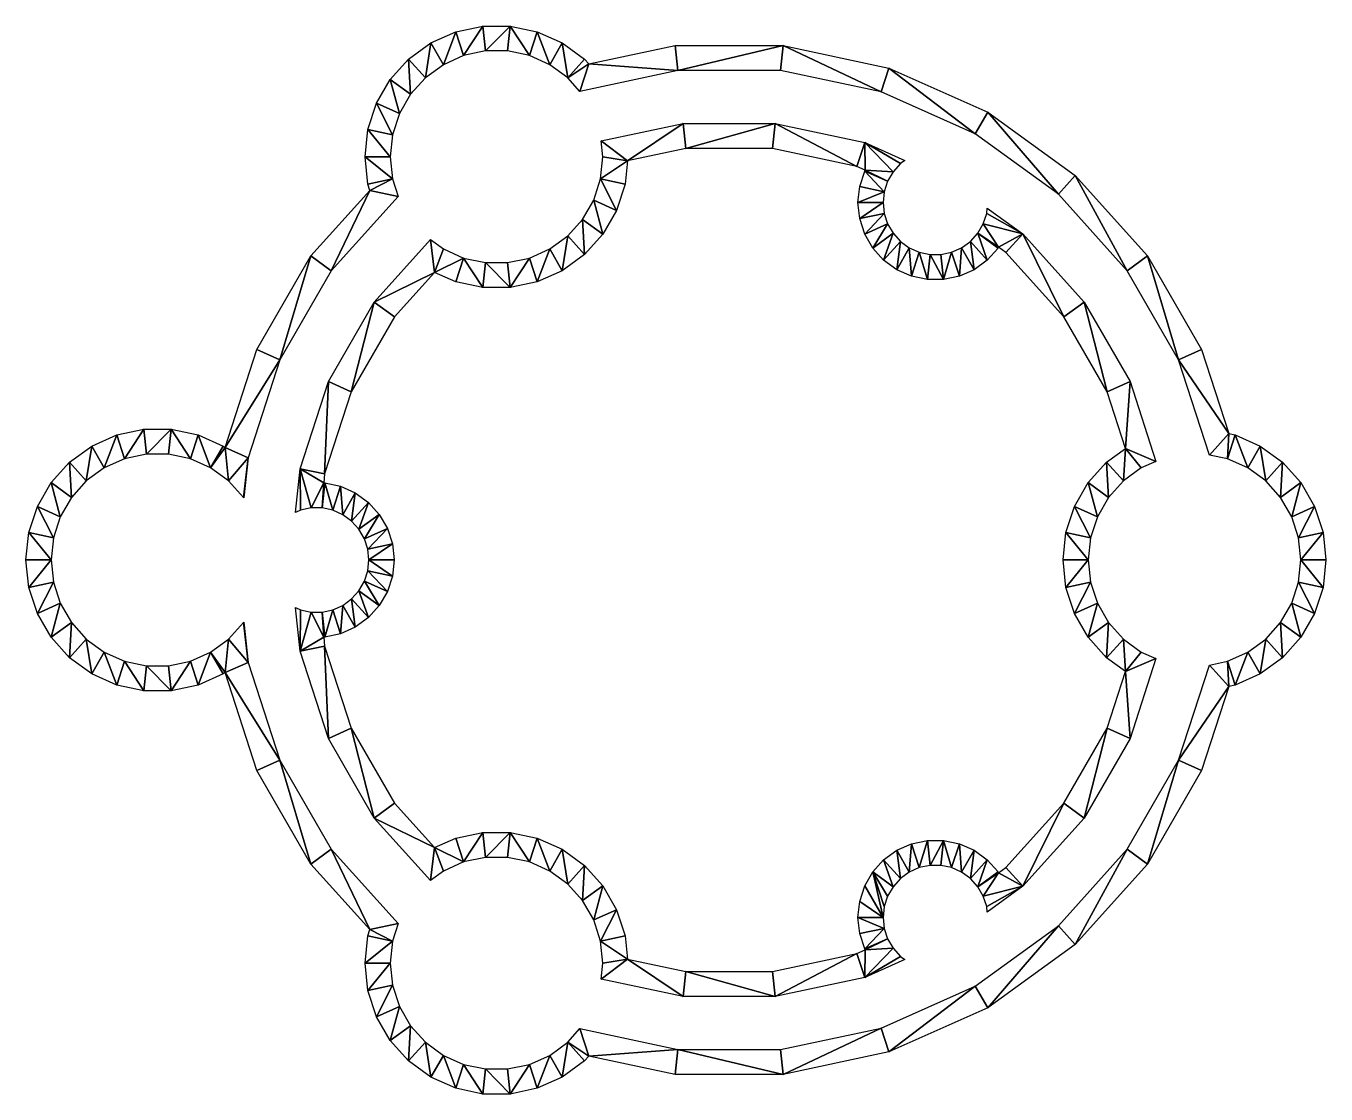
# Model space of a CAD drawing. Extents: x -169 to 141, y -125 to 130.
import ezdxf

# ---------------------------------------------------------------- set-up
doc = ezdxf.new("R2010")
doc.units = 0

msp = doc.modelspace()

# ---------------------------------------------------------------- meshes
mesh = msp.add_polyface()
corners = [(-39.69, 118.01, 4.41), (-34.63, 121.32, 4.41), (-36.76, 114.76, 4.41), (-35.67, 122.47, 4.41), (-40.98, 126.33, 4.41), (-43.98, 121.13, 4.41), (-46.98, 129, 4.41), (-48.83, 123.29, 4.41), (-53.4, 130.36, 4.41), (-54.03, 124.4, 4.41), (-59.34, 124.4, 4.41), (-59.97, 130.36, 4.41), (-64.53, 123.29, 4.41), (-66.39, 129, 4.41), (-69.38, 121.13, 4.41), (-72.38, 126.33, 4.41), (-73.68, 118.01, 4.41), (-77.69, 122.47, 4.41), (-77.23, 114.07, 4.41), (-82.09, 117.59, 4.41), (-79.89, 109.47, 4.41), (-85.37, 111.91, 4.41), (-81.53, 104.42, 4.41), (-87.4, 105.66, 4.41), (-82.08, 99.14, 4.41), (-88.08, 99.14, 4.41), (-81.53, 93.85, 4.41), (-87.4, 92.61, 4.41), (-86.92, 91.13, 4.41), (-80.18, 89.7, 4.41), (-36.13, 84.21, 4.41), (-31.28, 80.68, 4.41), (-35.67, 75.8, 4.41), (-39.69, 80.26, 4.41), (-40.98, 71.94, 4.41), (-43.98, 77.14, 4.41), (-46.98, 69.27, 4.41), (-48.83, 74.98, 4.41), (-53.4, 67.91, 4.41), (-54.03, 73.88, 4.41), (-59.34, 73.88, 4.41), (-59.97, 67.91, 4.41), (-64.53, 74.98, 4.41), (-66.39, 69.27, 4.41), (-71.5, 71.55, 4.41), (-69.38, 77.14, 4.41), (-72.47, 79.38, 4.41), (-85.89, 64.48, 4.41), (-81.03, 60.96, 4.41), (-91.36, 43.07, 4.41), (-81.15, 2.9, 4.41), (-87.15, 2.9, 4.41), (-81.55, 6.75, 4.41), (-87.42, 5.5, 4.41), (-82.75, 10.42, 4.41), (-88.23, 7.98, 4.41), (-84.68, 13.77, 4.41)]
mesh.append_faces([[corners[k] for k in face] for face in [(0, 1, 2), (1, 0, 3), (0, 4, 3), (5, 4, 0), (5, 6, 4), (7, 6, 5), (7, 8, 6), (9, 8, 7), (10, 8, 9), (10, 11, 8), (12, 11, 10), (12, 13, 11), (14, 13, 12), (14, 15, 13), (16, 15, 14), (17, 16, 18), (16, 17, 15), (19, 18, 20), (21, 20, 22), (18, 19, 17), (23, 22, 24), (20, 21, 19), (25, 24, 26), (27, 26, 28), (29, 28, 26), (26, 27, 25), (22, 23, 21), (24, 25, 23), (30, 31, 32), (32, 33, 30), (34, 33, 32), (34, 35, 33), (36, 35, 34), (36, 37, 35), (38, 37, 36), (38, 39, 37), (38, 40, 39), (41, 40, 38), (41, 42, 40), (43, 42, 41), (44, 42, 43), (42, 44, 45), (44, 46, 45), (47, 44, 48), (44, 47, 46), (49, 47, 48), (50, 51, 52), (53, 52, 51), (52, 53, 54), (54, 55, 56)]])
mesh = msp.add_polyface()
corners = [(57.62, 104.63, 4.41), (37.04, 120.33, 4.41), (60.62, 109.83, 4.41), (35.18, 114.62, 4.41), (11.79, 125.7, 4.41), (11.16, 119.73, 4.41), (-13.4, 119.73, 4.41), (-14.03, 125.7, 4.41), (-34.63, 121.32, 4.41), (-36.76, 114.76, 4.41), (53.86, 70.63, 4.41), (52, 76.34, 4.41), (54.39, 77.4, 4.41), (50.08, 69.83, 4.41), (49.45, 75.79, 4.41), (46.84, 75.79, 4.41), (46.21, 69.83, 4.41), (44.28, 76.34, 4.41), (42.42, 70.63, 4.41), (41.89, 77.4, 4.41), (38.89, 72.2, 4.41), (39.78, 78.93, 4.41), (35.76, 74.48, 4.41), (38.03, 80.88, 4.41), (33.17, 77.35, 4.41), (36.72, 83.14, 4.41), (31.24, 80.7, 4.41), (35.91, 85.63, 4.41), (30.05, 84.38, 4.41), (35.64, 88.22, 4.41), (31.24, 95.75, 4.41), (36.72, 93.31, 4.41), (35.91, 90.82, 4.41), (31.37, 95.97, 4.41), (38.03, 95.57, 4.41), (31.26, 102.55, 4.41), (39.78, 97.51, 4.41), (40.83, 98.28, 4.41), (29.4, 96.84, 4.41), (9.83, 107.1, 4.41), (9.2, 101.13, 4.41), (-11.45, 101.13, 4.41), (-12.07, 107.1, 4.41), (-25.38, 98.17, 4.41), (-31.84, 93.85, 4.41), (-25.97, 92.61, 4.41), (-28, 86.36, 4.41), (-33.48, 88.8, 4.41), (-31.28, 80.68, 4.41), (-31.68, 102.93, 4.41), (-31.28, 99.14, 4.41), (-36.13, 84.21, 4.41), (29.64, 88.22, 4.41), (30.05, 92.07, 4.41)]
mesh.append_faces([[corners[k] for k in face] for face in [(0, 1, 2), (3, 1, 0), (3, 4, 1), (5, 4, 3), (6, 4, 5), (6, 7, 4), (6, 8, 7), (9, 8, 6), (10, 11, 12), (13, 11, 10), (13, 14, 11), (13, 15, 14), (16, 15, 13), (16, 17, 15), (18, 17, 16), (18, 19, 17), (20, 19, 18), (19, 20, 21), (22, 21, 20), (21, 22, 23), (24, 23, 22), (23, 24, 25), (26, 25, 24), (25, 26, 27), (28, 27, 26), (27, 28, 29), (30, 31, 32), (33, 34, 31), (35, 34, 33), (34, 35, 36), (36, 35, 37), (38, 35, 33), (38, 39, 35), (40, 39, 38), (41, 39, 40), (41, 42, 39), (43, 42, 41), (44, 45, 46), (47, 46, 48), (44, 46, 47), (49, 43, 50), (43, 49, 42), (43, 44, 50), (45, 44, 43), (48, 51, 47), (52, 29, 28), (29, 52, 32), (30, 32, 53), (31, 30, 33), (32, 52, 53)]])
mesh = msp.add_polyface()
corners = [(141.4, 2.9, 4.41), (135.4, 2.9, 4.41), (140.72, 9.43, 4.41), (134.85, 8.18, 4.41), (138.69, 15.67, 4.41), (133.21, 13.23, 4.41), (135.41, 21.36, 4.41), (130.55, 17.83, 4.41), (131.02, 26.23, 4.41), (127, 21.77, 4.41), (125.7, 30.09, 4.41), (122.7, 24.9, 4.41), (119.71, 32.76, 4.41), (117.85, 27.06, 4.41), (118.19, 33.08, 4.41), (113.58, 27.96, 4.41), (106.2, 50.68, 4.41), (111.68, 53.12, 4.41), (98.77, 75.48, 4.41), (93.92, 71.95, 4.41), (81.5, 94.66, 4.41), (77.49, 90.2, 4.41), (60.62, 109.83, 4.41), (57.62, 104.63, 4.41), (93.52, 29.52, 4.41), (100.79, 26.45, 4.41), (97.3, 24.9, 4.41), (94.6, 45.51, 4.41), (93.01, 21.77, 4.41), (88.99, 26.23, 4.41), (89.46, 17.83, 4.41), (84.6, 21.36, 4.41), (86.8, 13.23, 4.41), (81.32, 15.67, 4.41), (85.16, 8.18, 4.41), (79.29, 9.43, 4.41), (84.6, 2.9, 4.41), (78.6, 2.9, 4.41), (89.11, 43.07, 4.41), (83.64, 64.48, 4.41), (78.79, 60.96, 4.41), (68.99, 80.76, 4.41), (64.97, 76.3, 4.41), (63.23, 77.57, 4.41), (58.25, 80.88, 4.41), (63.11, 77.35, 4.41), (60.52, 74.48, 4.41), (59.56, 83.14, 4.41), (60.37, 85.63, 4.41), (60.51, 86.92, 4.41), (56.51, 78.93, 4.41), (57.39, 72.2, 4.41), (54.39, 77.4, 4.41), (53.86, 70.63, 4.41)]
mesh.append_faces([[corners[k] for k in face] for face in [(0, 1, 2), (3, 2, 1), (2, 3, 4), (5, 4, 3), (4, 5, 6), (7, 6, 5), (6, 7, 8), (9, 8, 7), (9, 10, 8), (11, 10, 9), (11, 12, 10), (13, 12, 11), (12, 13, 14), (15, 14, 13), (16, 14, 15), (14, 16, 17), (16, 18, 17), (19, 18, 16), (19, 20, 18), (21, 20, 19), (21, 22, 20), (23, 22, 21), (24, 25, 26), (25, 24, 27), (28, 24, 26), (29, 28, 30), (28, 29, 24), (31, 30, 32), (33, 32, 34), (30, 31, 29), (35, 34, 36), (32, 33, 31), (34, 35, 33), (36, 37, 35), (38, 27, 24), (38, 39, 27), (40, 39, 38), (40, 41, 39), (42, 41, 40), (43, 41, 42), (44, 45, 46), (47, 41, 43), (45, 44, 43), (41, 48, 49), (41, 47, 48), (43, 44, 47), (50, 46, 51), (46, 50, 44), (51, 52, 50), (53, 52, 51)]])
mesh = msp.add_polyface()
corners = [(-96.16, 71.95, 4.41), (-86.92, 91.13, 4.41), (-80.18, 89.7, 4.41), (-101.01, 75.48, 4.41), (-108.44, 50.68, 4.41), (-113.92, 53.12, 4.41), (-121.51, 29.77, 4.41), (-116.03, 27.32, 4.41), (-117.1, 17.83, 4.41), (-117.04, 17.73, 4.41), (-120.65, 21.77, 4.41), (-124.95, 24.9, 4.41), (-121.95, 30.09, 4.41), (-127.94, 32.76, 4.41), (-129.8, 27.06, 4.41), (-134.36, 34.13, 4.41), (-134.99, 28.16, 4.41), (-140.3, 28.16, 4.41), (-140.93, 34.13, 4.41), (-145.49, 27.06, 4.41), (-147.35, 32.76, 4.41), (-150.35, 24.9, 4.41), (-153.35, 30.09, 4.41), (-154.64, 21.77, 4.41), (-158.66, 26.23, 4.41), (-158.19, 17.83, 4.41), (-163.05, 21.36, 4.41), (-160.85, 13.23, 4.41), (-166.33, 15.67, 4.41), (-162.49, 8.18, 4.41), (-168.36, 9.43, 4.41), (-163.05, 2.9, 4.41), (-169.05, 2.9, 4.41), (-91.36, 43.07, 4.41), (-96.84, 45.51, 4.41), (-85.89, 64.48, 4.41), (-97.74, 23.44, 4.41), (-103.61, 24.68, 4.41), (-97.96, 21.3, 4.41), (-100.95, 15.33, 4.41), (-98.34, 15.33, 4.41), (-103.51, 14.79, 4.41), (-104.7, 14.26, 4.41), (-88.23, 7.98, 4.41), (-82.75, 10.42, 4.41), (-87.42, 5.5, 4.41), (-89.53, 10.25, 4.41), (-84.68, 13.77, 4.41), (-87.27, 16.65, 4.41), (-91.28, 12.19, 4.41), (-90.4, 18.92, 4.41), (-93.4, 13.72, 4.41), (-93.93, 20.49, 4.41), (-95.78, 14.79, 4.41), (-97.71, 21.3, 4.41)]
mesh.append_faces([[corners[k] for k in face] for face in [(0, 1, 2), (0, 3, 1), (4, 3, 0), (4, 5, 3), (6, 4, 7), (8, 7, 9), (10, 7, 8), (7, 10, 6), (4, 6, 5), (11, 6, 10), (6, 11, 12), (11, 13, 12), (14, 13, 11), (14, 15, 13), (16, 15, 14), (17, 15, 16), (17, 18, 15), (19, 18, 17), (19, 20, 18), (21, 20, 19), (21, 22, 20), (23, 22, 21), (24, 23, 25), (23, 24, 22), (26, 25, 27), (28, 27, 29), (25, 26, 24), (30, 29, 31), (27, 28, 26), (29, 30, 28), (31, 32, 30), (33, 34, 35), (36, 34, 33), (37, 36, 38), (39, 38, 40), (38, 39, 37), (37, 39, 41), (36, 37, 34), (37, 41, 42), (43, 44, 45), (46, 47, 43), (47, 46, 48), (49, 48, 46), (48, 49, 50), (51, 50, 49), (51, 52, 50), (53, 52, 51), (53, 54, 52), (40, 54, 53), (54, 40, 38)]])
mesh = msp.add_polyface()
corners = [(-86.92, -85.33, 4.41), (-96.16, -66.15, 4.41), (-80.18, -83.9, 4.41), (-101.01, -69.68, 4.41), (-108.44, -44.88, 4.41), (-113.92, -47.32, 4.41), (-121.51, -23.98, 4.41), (-116.03, -21.53, 4.41), (-117.1, -12.03, 4.41), (-117.04, -11.93, 4.41), (-120.65, -15.98, 4.41), (-124.95, -19.1, 4.41), (-121.95, -24.29, 4.41), (-127.94, -26.96, 4.41), (-129.8, -21.26, 4.41), (-134.36, -28.33, 4.41), (-134.99, -22.36, 4.41), (-140.3, -22.36, 4.41), (-140.93, -28.33, 4.41), (-145.49, -21.26, 4.41), (-147.35, -26.96, 4.41), (-150.35, -19.1, 4.41), (-153.35, -24.29, 4.41), (-154.64, -15.98, 4.41), (-158.66, -20.44, 4.41), (-158.19, -12.03, 4.41), (-163.05, -15.56, 4.41), (-160.85, -7.43, 4.41), (-166.33, -9.87, 4.41), (-162.49, -2.38, 4.41), (-168.36, -3.63, 4.41), (-163.05, 2.9, 4.41), (-169.05, 2.9, 4.41), (-96.84, -39.72, 4.41), (-91.36, -37.28, 4.41), (-85.89, -58.69, 4.41), (-97.74, -17.64, 4.41), (-103.61, -18.89, 4.41), (-97.96, -15.5, 4.41), (-100.95, -9.53, 4.41), (-98.34, -9.53, 4.41), (-103.51, -8.99, 4.41), (-104.7, -8.46, 4.41), (-89.53, -4.45, 4.41), (-84.68, -7.98, 4.41), (-87.27, -10.85, 4.41), (-82.75, -4.63, 4.41), (-88.23, -2.19, 4.41), (-87.42, 0.3, 4.41), (-91.28, -6.39, 4.41), (-90.4, -13.12, 4.41), (-93.4, -7.93, 4.41), (-93.93, -14.7, 4.41), (-95.78, -8.99, 4.41), (-97.71, -15.5, 4.41)]
mesh.append_faces([[corners[k] for k in face] for face in [(0, 1, 2), (3, 1, 0), (3, 4, 1), (5, 4, 3), (6, 4, 5), (4, 6, 7), (7, 8, 9), (10, 7, 6), (7, 10, 8), (11, 6, 12), (6, 11, 10), (13, 11, 12), (13, 14, 11), (15, 14, 13), (15, 16, 14), (15, 17, 16), (18, 17, 15), (18, 19, 17), (20, 19, 18), (20, 21, 19), (22, 21, 20), (22, 23, 21), (24, 23, 22), (23, 24, 25), (26, 25, 24), (25, 26, 27), (27, 28, 29), (28, 27, 26), (30, 29, 28), (29, 30, 31), (32, 31, 30), (33, 34, 35), (33, 36, 34), (37, 36, 33), (36, 37, 38), (39, 38, 37), (38, 39, 40), (39, 37, 41), (41, 37, 42), (43, 44, 45), (46, 47, 48), (44, 43, 47), (49, 45, 50), (45, 49, 43), (50, 51, 49), (52, 51, 50), (52, 53, 51), (54, 53, 52), (40, 54, 38), (54, 40, 53)]])
mesh = msp.add_polyface()
corners = [(-39.69, -112.21, 4.41), (-34.63, -115.52, 4.41), (-35.67, -116.67, 4.41), (-36.76, -108.97, 4.41), (-40.98, -120.53, 4.41), (-43.98, -115.34, 4.41), (-46.98, -123.2, 4.41), (-48.83, -117.5, 4.41), (-53.4, -124.57, 4.41), (-54.03, -118.6, 4.41), (-59.34, -118.6, 4.41), (-59.97, -124.57, 4.41), (-64.53, -117.5, 4.41), (-66.39, -123.2, 4.41), (-69.38, -115.34, 4.41), (-72.38, -120.53, 4.41), (-73.68, -112.21, 4.41), (-77.69, -116.67, 4.41), (-77.23, -108.27, 4.41), (-82.09, -111.8, 4.41), (-79.89, -103.67, 4.41), (-85.37, -106.11, 4.41), (-81.53, -98.62, 4.41), (-87.4, -99.87, 4.41), (-82.08, -93.34, 4.41), (-88.08, -93.34, 4.41), (-86.92, -85.33, 4.41), (-80.18, -83.9, 4.41), (-81.53, -88.06, 4.41), (-87.4, -86.81, 4.41), (-31.28, -74.88, 4.41), (-36.13, -78.41, 4.41), (-35.67, -70, 4.41), (-39.69, -74.46, 4.41), (-40.98, -66.15, 4.41), (-43.98, -71.34, 4.41), (-46.98, -63.48, 4.41), (-48.83, -69.18, 4.41), (-53.4, -62.11, 4.41), (-54.03, -68.08, 4.41), (-59.34, -68.08, 4.41), (-59.97, -62.11, 4.41), (-64.53, -69.18, 4.41), (-66.39, -63.48, 4.41), (-71.5, -65.75, 4.41), (-69.38, -71.34, 4.41), (-72.47, -73.58, 4.41), (-85.89, -58.69, 4.41), (-81.03, -55.16, 4.41), (-91.36, -37.28, 4.41), (-87.15, 2.9, 4.41), (-81.15, 2.9, 4.41), (-81.55, -0.95, 4.41), (-87.42, 0.3, 4.41), (-82.75, -4.63, 4.41), (-88.23, -2.19, 4.41), (-84.68, -7.98, 4.41)]
mesh.append_faces([[corners[k] for k in face] for face in [(0, 1, 2), (1, 0, 3), (4, 0, 2), (4, 5, 0), (6, 5, 4), (6, 7, 5), (8, 7, 6), (8, 9, 7), (8, 10, 9), (11, 10, 8), (11, 12, 10), (13, 12, 11), (13, 14, 12), (15, 14, 13), (15, 16, 14), (17, 16, 15), (16, 17, 18), (19, 18, 17), (18, 19, 20), (20, 21, 22), (21, 20, 19), (23, 22, 21), (22, 23, 24), (25, 24, 23), (26, 27, 28), (24, 25, 28), (29, 28, 25), (28, 29, 26), (30, 31, 32), (33, 32, 31), (33, 34, 32), (35, 34, 33), (35, 36, 34), (37, 36, 35), (37, 38, 36), (39, 38, 37), (40, 38, 39), (40, 41, 38), (42, 41, 40), (42, 43, 41), (44, 42, 45), (42, 44, 43), (46, 44, 45), (47, 44, 46), (44, 47, 48), (47, 49, 48), (50, 51, 52), (53, 52, 54), (55, 54, 56), (52, 53, 50)]])
mesh = msp.add_polyface()
corners = [(135.4, 2.9, 4.41), (141.4, 2.9, 4.41), (140.72, -3.63, 4.41), (134.85, -2.38, 4.41), (138.69, -9.87, 4.41), (133.21, -7.43, 4.41), (135.41, -15.56, 4.41), (130.55, -12.03, 4.41), (131.02, -20.44, 4.41), (127, -15.98, 4.41), (125.7, -24.29, 4.41), (122.7, -19.1, 4.41), (119.71, -26.96, 4.41), (117.85, -21.26, 4.41), (118.19, -27.29, 4.41), (113.58, -22.17, 4.41), (106.2, -44.88, 4.41), (111.68, -47.32, 4.41), (98.77, -69.68, 4.41), (93.92, -66.15, 4.41), (81.5, -88.86, 4.41), (77.49, -84.4, 4.41), (60.62, -104.03, 4.41), (57.62, -98.84, 4.41), (94.6, -39.72, 4.41), (89.11, -37.28, 4.41), (93.52, -23.72, 4.41), (83.64, -58.69, 4.41), (78.79, -55.16, 4.41), (68.99, -74.96, 4.41), (64.97, -70.51, 4.41), (63.23, -71.77, 4.41), (58.25, -75.08, 4.41), (63.11, -71.55, 4.41), (60.37, -79.83, 4.41), (60.51, -81.13, 4.41), (59.56, -77.34, 4.41), (60.52, -68.68, 4.41), (56.51, -73.14, 4.41), (57.39, -66.4, 4.41), (54.39, -71.6, 4.41), (53.86, -64.83, 4.41), (100.79, -20.65, 4.41), (97.3, -19.1, 4.41), (93.01, -15.98, 4.41), (88.99, -20.44, 4.41), (89.46, -12.03, 4.41), (84.6, -15.56, 4.41), (86.8, -7.43, 4.41), (81.32, -9.87, 4.41), (85.16, -2.38, 4.41), (79.29, -3.63, 4.41), (84.6, 2.9, 4.41), (78.6, 2.9, 4.41)]
mesh.append_faces([[corners[k] for k in face] for face in [(0, 1, 2), (3, 2, 4), (5, 4, 6), (2, 3, 0), (4, 5, 3), (7, 6, 8), (6, 7, 5), (8, 9, 7), (10, 9, 8), (10, 11, 9), (12, 11, 10), (13, 12, 14), (12, 13, 11), (14, 15, 13), (16, 14, 17), (14, 16, 15), (18, 16, 17), (18, 19, 16), (20, 19, 18), (20, 21, 19), (22, 21, 20), (22, 23, 21), (24, 25, 26), (27, 25, 24), (27, 28, 25), (29, 28, 27), (29, 30, 28), (29, 31, 30), (32, 33, 31), (34, 29, 35), (36, 29, 34), (29, 36, 31), (32, 31, 36), (33, 32, 37), (38, 37, 32), (37, 38, 39), (40, 39, 38), (40, 41, 39), (26, 42, 24), (42, 26, 43), (26, 44, 43), (45, 44, 26), (44, 45, 46), (47, 46, 45), (46, 47, 48), (48, 49, 50), (49, 48, 47), (51, 50, 49), (50, 51, 52), (53, 52, 51)]])
mesh = msp.add_polyface()
corners = [(37.04, -114.53, 4.41), (57.62, -98.84, 4.41), (60.62, -104.03, 4.41), (35.18, -108.83, 4.41), (11.79, -119.9, 4.41), (11.16, -113.93, 4.41), (-13.4, -113.93, 4.41), (-14.03, -119.9, 4.41), (-34.63, -115.52, 4.41), (-36.76, -108.97, 4.41), (29.64, -82.43, 4.41), (35.64, -82.43, 4.41), (35.91, -85.03, 4.41), (36.72, -87.51, 4.41), (31.24, -89.95, 4.41), (31.37, -90.17, 4.41), (38.03, -89.77, 4.41), (31.26, -96.75, 4.41), (39.78, -91.72, 4.41), (40.83, -92.48, 4.41), (29.4, -91.04, 4.41), (9.83, -101.3, 4.41), (9.2, -95.34, 4.41), (-11.45, -95.34, 4.41), (-12.07, -101.3, 4.41), (-25.38, -92.37, 4.41), (-31.84, -88.06, 4.41), (-25.97, -86.81, 4.41), (-28, -80.57, 4.41), (-31.28, -93.34, 4.41), (-31.68, -97.13, 4.41), (52, -70.54, 4.41), (53.86, -64.83, 4.41), (54.39, -71.6, 4.41), (50.08, -64.03, 4.41), (49.45, -69.99, 4.41), (46.84, -69.99, 4.41), (46.21, -64.03, 4.41), (44.28, -70.54, 4.41), (42.42, -64.83, 4.41), (41.89, -71.6, 4.41), (38.89, -66.4, 4.41), (39.78, -73.14, 4.41), (35.76, -68.68, 4.41), (38.03, -75.08, 4.41), (33.17, -71.55, 4.41), (36.72, -77.34, 4.41), (35.91, -79.83, 4.41), (30.05, -86.27, 4.41), (31.24, -74.9, 4.41), (30.05, -78.58, 4.41), (-33.48, -83.01, 4.41), (-31.28, -74.88, 4.41), (-36.13, -78.41, 4.41)]
mesh.append_faces([[corners[k] for k in face] for face in [(0, 1, 2), (0, 3, 1), (4, 3, 0), (4, 5, 3), (4, 6, 5), (7, 6, 4), (8, 6, 7), (8, 9, 6), (10, 11, 12), (13, 14, 12), (14, 13, 15), (16, 15, 13), (17, 16, 18), (17, 18, 19), (16, 17, 15), (17, 20, 15), (21, 20, 17), (21, 22, 20), (21, 23, 22), (24, 23, 21), (24, 25, 23), (26, 27, 25), (27, 26, 28), (26, 25, 29), (30, 25, 24), (25, 30, 29), (31, 32, 33), (31, 34, 32), (35, 34, 31), (36, 34, 35), (36, 37, 34), (38, 37, 36), (38, 39, 37), (40, 39, 38), (41, 40, 42), (40, 41, 39), (43, 42, 44), (45, 44, 46), (45, 46, 47), (42, 43, 41), (45, 47, 11), (44, 45, 43), (12, 14, 48), (11, 49, 45), (10, 12, 48), (11, 50, 49), (11, 10, 50), (28, 26, 51), (28, 51, 52), (53, 52, 51)]])

doc.saveas('drawing.dxf')
